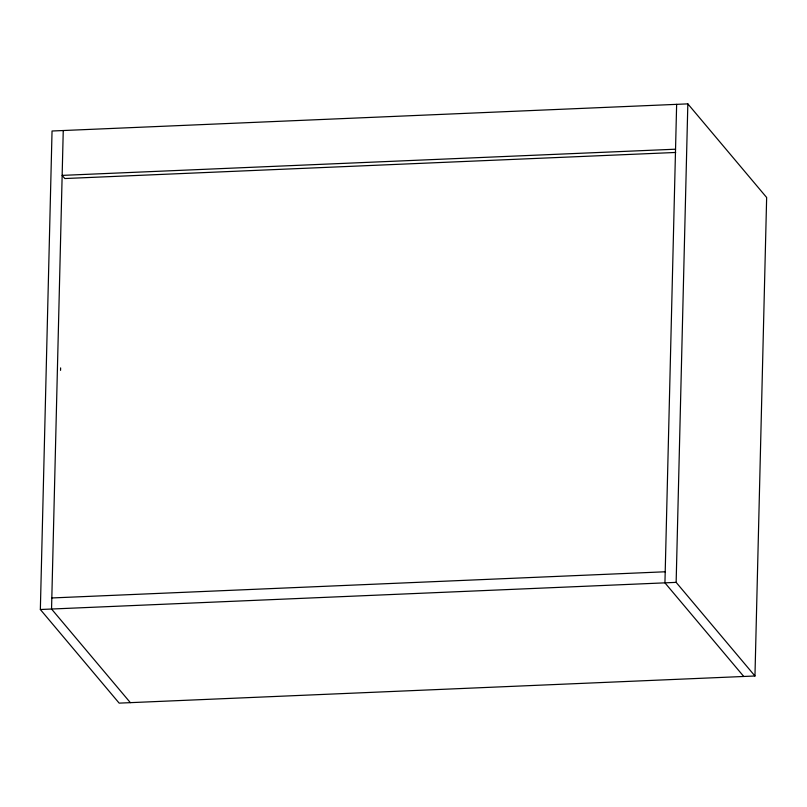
<?xml version="1.0" encoding="UTF-8"?>
<svg xmlns="http://www.w3.org/2000/svg" width="807" height="807" viewBox="0 0 807 807"><rect width="100%" height="100%" fill="white"/><g stroke="black" fill="none" stroke-linecap="round" stroke-linejoin="round"><path stroke-width="1.21" d="M40.35 609.507L52.041 131.006L687.836 103.871L766.65 197.493L754.959 675.994L119.164 703.129L40.35 609.507L676.145 582.372L754.959 675.994M63.249 130.532L51.547 609.023L130.361 702.655M60.555 370.363L60.616 367.901M676.639 104.345L664.938 582.846L743.751 676.468M676.145 582.372L687.836 103.871M675.54 149.204L62.149 175.391L64.802 178.539L675.671 152.462M51.819 597.957L665.21 571.78"/></g></svg>
